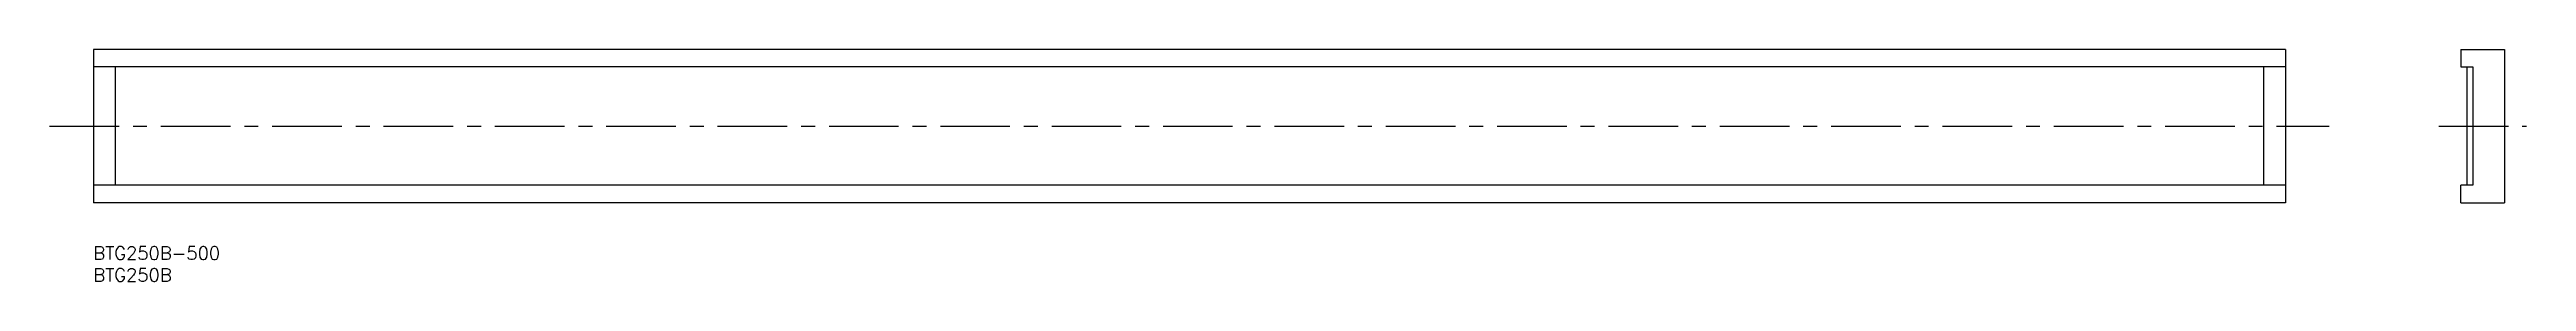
# Model space of a CAD drawing. Extents: x -10 to 555, y -8 to 45.
import ezdxf

# ---------------------------------------------------------------- set-up
doc = ezdxf.new("R2010")
doc.units = 0
doc.header["$LTSCALE"] = 0.5
doc.linetypes.add('CENTER', pattern=[50.8, 31.75, -6.35, 6.35, -6.35])
for name, color, linetype in [('MSM_CENTER', 1, 'CENTER'), ('MSM_CONTINUOUS', 7, 'CONTINUOUS'), ('MSM_PART_NUMBER', 7, 'CONTINUOUS')]:
    doc.layers.add(name, color=color, linetype=linetype)
doc.styles.get("Standard").update_dxf_attribs({"font": 'txt.shx', "height": 3, "bigfont": 'bigfont.shx'})

# ---------------------------------------------------------------- blocks, each defined once
blk = doc.blocks.new('*U2')
at = {"layer": 'MSM_PART_NUMBER'}
blk.add_text('BTG250B-500', height=3, dxfattribs=at).set_placement((0, -3))
blk = doc.blocks.new('*U3')
at = {"layer": 'MSM_PART_NUMBER'}
blk.add_text('BTG250B', height=3, dxfattribs=at).set_placement((0, -8))

msp = doc.modelspace()

# ---------------------------------------------------------------- linework, layer by layer
at = {"layer": 'MSM_CENTER'}
for p, q in [((-10, 27.5), (510, 27.5)), ((535, 27.5), (555, 27.5))]:
    msp.add_line(p, q, dxfattribs=at)
at = {"layer": 'MSM_CONTINUOUS'}
for p, q in [((500, 45), (0, 45)), ((0, 45), (0, 10)), ((500, 41), (0, 41)), ((5, 41), (5, 14)), ((495, 41), (495, 14)), ((500, 45), (500, 10)), ((540, 45), (550, 45)), ((540, 45), (540, 41)), ((540, 41), (542.8, 41)), ((541.4, 41), (541.4, 14)), ((542.8, 41), (542.8, 14)), ((550, 45), (550, 10)), ((500, 14), (0, 14)), ((540, 10), (540, 14)), ((542.8, 14), (540, 14)), ((500, 10), (0, 10)), ((540, 10), (550, 10))]:
    msp.add_line(p, q, dxfattribs=at)

# ---------------------------------------------------------------- block references
for name in ['*U2', '*U3']:
    msp.add_blockref(name, (0, 0), dxfattribs=at)

doc.saveas('drawing.dxf')
